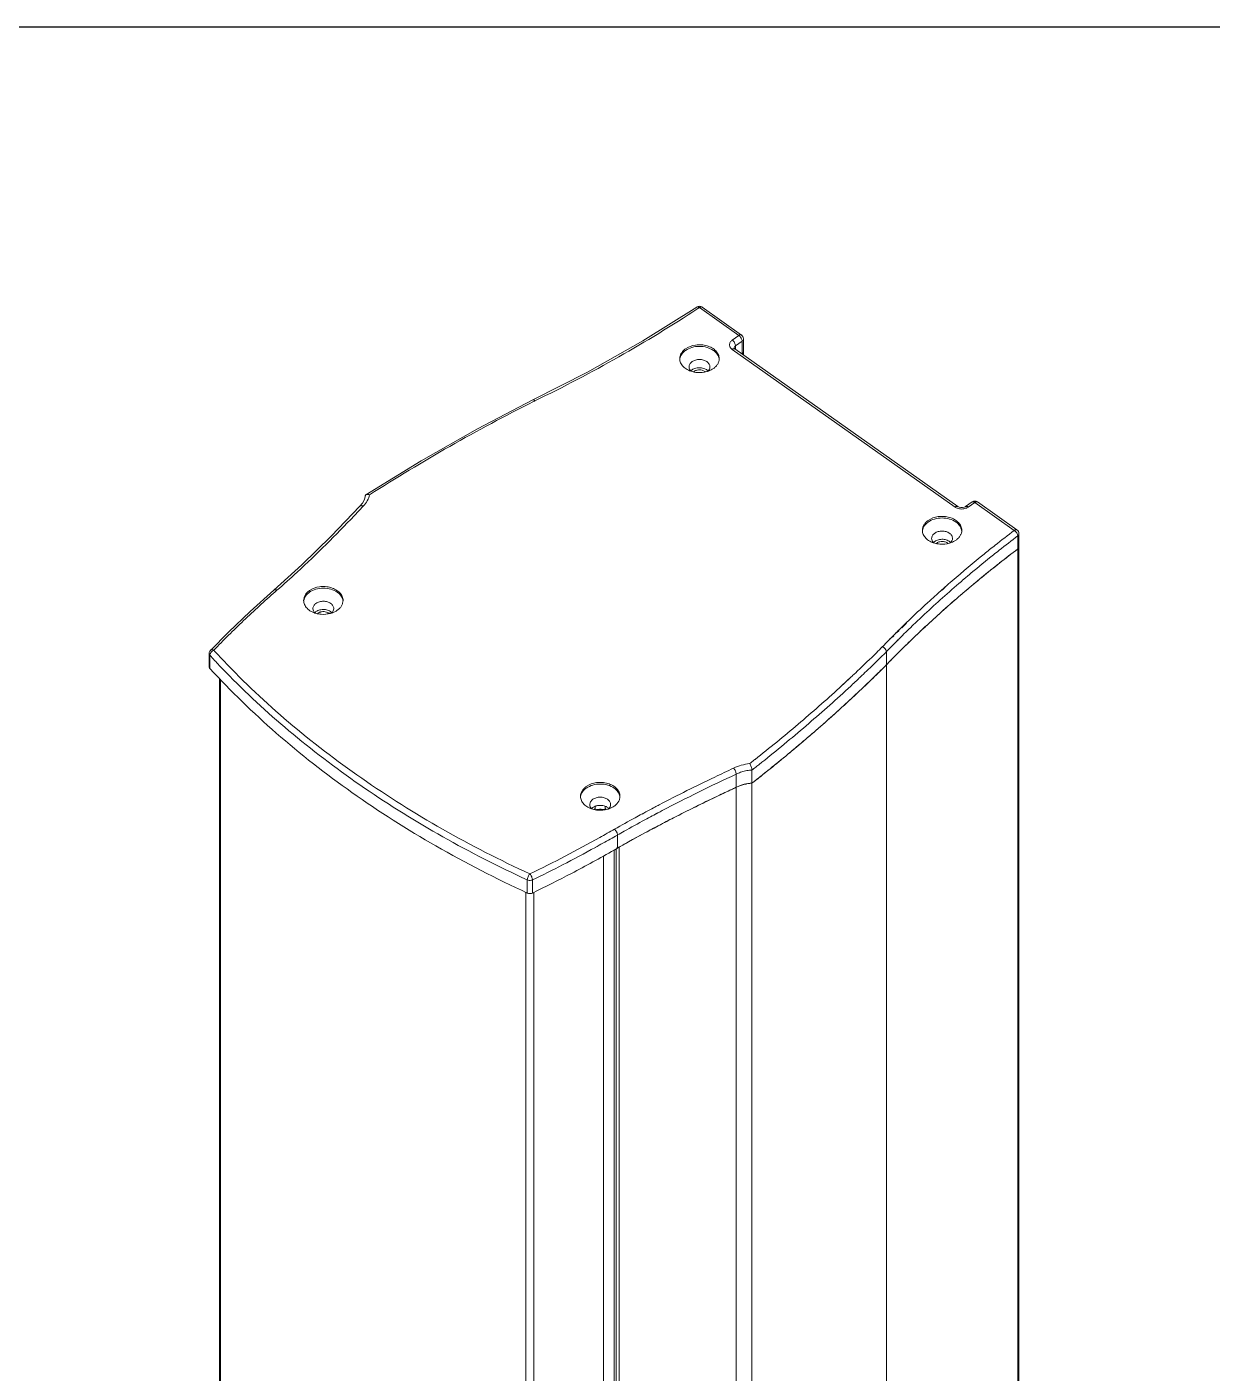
# Model space of a CAD drawing. Header units: millimetres. Extents: x 1177 to 2514, y 93 to 1038.
# Drawn here: x 1894 to 2175.2, y 719.1 to 1038.4 of the extents above; entities that cross this region are included whole.
import ezdxf

# ---------------------------------------------------------------- set-up
doc = ezdxf.new("R2010")
doc.units = ezdxf.units.MM
doc.header["$LTSCALE"] = 0.1
doc.layers.get('0').update_dxf_attribs({"lineweight": 13})
doc.layers.add('图框', color=7, linetype='Continuous')

# ---------------------------------------------------------------- blocks, each defined once
blk = doc.blocks.new('A4-H')
at = {"layer": '图框'}
blk.add_lwpolyline([(0, 210.021), (297, 210.021), (297, 0), (0, 0)], close=True, dxfattribs=at)

msp = doc.modelspace()

# ---------------------------------------------------------------- linework, layer by layer
for p, q in [((2052.92, 971.98), (2052.99, 972.01)), ((2052.92, 971.98), (2052.92, 971.98)), ((2053.16, 971.61), (2053.53, 971.84)), ((2053.16, 971.6), (2053.53, 971.84)), ((2062.89, 965.22), (2053.53, 971.84)), ((2054.16, 971.96), (2063.52, 965.34)), ((2061.33, 964.12), (2062.89, 965.22)), ((2063.99, 960.61), (2063.99, 964.45)), ((2114.22, 924.52), (2061.33, 961.92)), ((2061.79, 962.25), (2061.79, 962.25)), ((2061.97, 962.04), (2061.96, 962.04)), ((2061.97, 962.04), (2114.86, 924.64)), ((2063.66, 963.9), (2062.11, 962.8)), ((2062.11, 962.8), (2062.11, 961.94)), ((2063.66, 960.84), (2063.66, 963.9)), ((2014.03, 949.94), (2014.03, 949.94)), ((2014.21, 949.58), (2014.51, 949.73)), ((2014.22, 949.58), (2014.51, 949.73)), ((1972.97, 924.73), (1972.97, 924.73)), ((1973.37, 924.34), (1973.77, 924.76)), ((1973.38, 924.33), (1973.77, 924.76)), ((2116.7, 924.64), (2118.25, 925.74)), ((2118.89, 925.62), (2117.33, 924.52)), ((2128.25, 919), (2118.89, 925.62)), ((2119.52, 925.74), (2128.88, 919.12)), ((2129.06, 917.7), (2129.06, 914.58)), ((2129.35, 463.11), (2129.35, 918.23)), ((2129.06, 914.58), (2129.06, 462.58)), ((2129.32, 914.94), (2129.28, 914.84)), ((1952.57, 904.83), (1952.57, 904.83)), ((1952.92, 904.44), (1953.3, 904.78)), ((1952.92, 904.45), (1953.3, 904.78)), ((2111.42, 905.21), (2111.04, 904.87)), ((2111.88, 905.51), (2111.12, 904.83)), ((2111.8, 905.55), (2111.42, 905.21)), ((2117.19, 905.07), (2116.51, 904.5)), ((2117.19, 905.07), (2116.53, 904.49)), ((2117.44, 905.28), (2117.19, 905.07)), ((2117.45, 905.28), (2117.19, 905.07)), ((1965.38, 899.48), (1965.38, 899.17)), ((2099.56, 894.05), (2099.25, 893.74)), ((2099.63, 894.01), (2099.32, 893.71)), ((2100.43, 894.92), (2100.26, 894.75)), ((2100.9, 895.26), (2100.34, 894.71)), ((2100.81, 895.3), (2100.43, 894.92)), ((2101.89, 896.36), (2101.45, 895.93)), ((2102.7, 897.03), (2101.54, 895.89)), ((2102.19, 896.65), (2101.89, 896.36)), ((2102.62, 897.07), (2102.19, 896.65)), ((2103.25, 895.58), (2103.69, 896)), ((2103.26, 895.57), (2103.7, 896)), ((2107.14, 896.17), (2106.73, 895.79)), ((2100.32, 892.68), (2100.63, 893)), ((2100.34, 892.67), (2100.66, 892.99)), ((1937.2, 886.68), (1937.2, 889.79)), ((1937.38, 889.36), (1937.38, 886.25)), ((1937.5, 890.54), (1937.5, 890.54)), ((2097.89, 887.08), (2097.89, 890.19)), ((2097.89, 887.08), (2097.89, 435.08)), ((1939.65, 883.96), (1939.65, 435.44)), ((1939.93, 883.68), (1939.93, 435.02)), ((2087.25, 882.1), (2086.75, 881.66)), ((2087.25, 882.1), (2086.76, 881.65)), ((2089.53, 884.28), (2087.25, 882.1)), ((2087.77, 882.57), (2087.25, 882.1)), ((2088.36, 883.12), (2087.77, 882.57)), ((2088.16, 880.89), (2088.97, 881.65)), ((2088.16, 880.89), (2088.8, 881.48)), ((2088.93, 883.65), (2088.36, 883.12)), ((2088.8, 881.48), (2088.98, 881.64)), ((2089.58, 884.25), (2088.93, 883.65)), ((2088.59, 878.17), (2087.93, 877.59)), ((2088.74, 878.31), (2088.22, 877.83)), ((2088.74, 878.31), (2088.59, 878.17)), ((2088.22, 877.83), (2087.95, 877.58)), ((2078.12, 868.92), (2077.66, 868.53)), ((2065.71, 863.86), (2065.48, 863.67)), ((2065.71, 863.86), (2065.48, 863.67)), ((2066, 862.14), (2066.66, 862.67)), ((2066, 862.14), (2066.67, 862.67)), ((2066, 859.03), (2066, 862.14)), ((2067.6, 863.42), (2067.68, 863.49)), ((2067.61, 863.42), (2067.69, 863.48)), ((2062.26, 861.18), (2062.26, 858.07)), ((2066, 859.03), (2066, 407.03)), ((2062.26, 406.07), (2062.26, 858.07)), ((2028.84, 852.73), (2028.84, 853.26)), ((2031.18, 852.72), (2031.18, 853.26)), ((2042.95, 853.35), (2042.22, 852.98)), ((2042.66, 853.21), (2042.22, 852.98)), ((2042.94, 853.35), (2042.66, 853.21)), ((2040.32, 851.96), (2039.92, 851.74)), ((2040.34, 851.94), (2039.94, 851.72)), ((2040.6, 850.35), (2041.08, 850.61)), ((2040.62, 850.33), (2041.1, 850.6)), ((2042.71, 851.48), (2043.66, 851.97)), ((2042.71, 851.48), (2043.37, 851.83)), ((2043.37, 851.83), (2043.65, 851.98)), ((2034.1, 843.64), (2034.1, 846.75)), ((2033.28, 843.17), (2034.1, 843.64)), ((2033.28, 843.18), (2034.1, 843.64)), ((2033.28, 843.18), (2033.28, 392.22)), ((2033.75, 391.88), (2033.75, 843.44)), ((2034.49, 391.86), (2034.49, 843.86)), ((2030.77, 391.24), (2030.77, 841.79)), ((2012.7, 836.1), (2012.7, 832.99)), ((2013.92, 832.99), (2013.92, 836.11)), ((2012.33, 382.53), (2012.33, 833.17)), ((2014.22, 382.57), (2014.22, 833.14))]:
    msp.add_line(p, q)
for points in [[(2052.92, 971.98), (2040.15, 963.99), (2026.99, 956.54), (2014.03, 949.94)], [(2061.96, 962.04), (2061.92, 962.08), (2061.8, 962.2), (2061.79, 962.25), (2061.79, 962.25)], [(2014.03, 949.94), (2000.92, 943.1), (1987.52, 935.49), (1974.43, 927.44)], [(1974.22, 927.07), (1974.06, 926.36), (1973.57, 925.47), (1972.97, 924.73)], [(1972.97, 924.73), (1966.13, 917.6), (1959.19, 910.84), (1952.57, 904.83)], [(2116.7, 924.64), (2116.66, 924.62), (2116.37, 924.48), (2115.98, 924.4), (2115.55, 924.4), (2115.16, 924.49), (2114.86, 924.64)], [(1952.57, 904.83), (1946.94, 899.77), (1941.78, 894.88), (1937.5, 890.54)], [(2107.15, 896.16), (2106.85, 895.89), (2106.74, 895.78)], [(2078.12, 868.92), (2078, 868.81), (2077.66, 868.54)]]:
    msp.add_lwpolyline(points)
for centre, radius, start, end in [((2053.53, 971.06), 1.1, 54.7362, 123.3176), ((2062.89, 964.45), 1.1, 360, 54.7348), ((2053.47, 962.52), 6.09, 254.3342, 259.0225), ((2118.89, 924.85), 1.1, 54.7319, 125.2638), ((1742.19, 1140.12), 316.25, 316.5134, 316.9748), ((2115.66, 926.69), 2.61, 247.7195, 250.2005), ((2115.9, 926.69), 2.6, 289.8169, 292.283), ((2315.07, 673.37), 308.6, 127.2545, 128.3247), ((2310.69, 678.94), 299.99, 127.2611, 128.3227), ((2128.25, 918.23), 1.1, 360, 54.7341), ((2111.03, 921.82), 6.09, 254.3342, 259.0225), ((2310.47, 679.21), 299.64, 128.3227, 128.6513), ((2310.62, 675.92), 299.88, 127.2614, 128.2984), ((2297.53, 694.7), 280.99, 130.9164, 131.3759), ((2303.33, 687.79), 288.48, 130.4127, 130.7402), ((2292.36, 700.55), 273.18, 131.5877, 131.9451), ((1964.23, 905.17), 6.09, 254.3342, 259.0225), ((1966.05, 900.84), 1.52, 259.3517, 269.0982), ((2272.89, 721.55), 244.54, 133.8086, 134.1312), ((2290.64, 699.04), 269.31, 131.8485, 132.9495), ((2264.47, 730.12), 232.53, 134.9277, 135.172), ((2265.02, 729.04), 232.18, 134.4404, 135.0749), ((2267.68, 726.9), 237.07, 134.5196, 134.7377), ((2270.58, 723.39), 240.1, 134.1799, 134.4434), ((2280.58, 709.88), 254.53, 133.0795, 133.655), ((2259.54, 734.99), 225.6, 135.4557, 136.1017), ((2252.52, 741.38), 214.61, 135.6235, 136.0989), ((2262.11, 732.46), 229.2, 135.2807, 135.4563), ((2257.83, 736.2), 222.02, 135.1858, 135.625), ((1938.3, 889.79), 1.1, 136.454, 180), ((2078.66, 1019.41), 192.02, 222.6293, 223.6014), ((2079.54, 1020.59), 191.97, 222.6337, 223.6667), ((2255.63, 735.26), 218.94, 135.3024, 136.0942), ((2081.15, 1021.78), 195.46, 223.603, 224.6202), ((1872.44, 1116.46), 317.91, 313.0785, 313.2771), ((1874.83, 1113.92), 314.42, 313.2772, 313.4481), ((1873.67, 1115.08), 317.56, 313.2839, 313.4534), ((1866.52, 1122.7), 328.02, 312.7023, 313.2809), ((1831.36, 1159.16), 380.96, 308.3672, 310.2816), ((1823.07, 1173.15), 393.1, 308.1147, 308.3041), ((1831.45, 1162.12), 380.78, 308.1484, 308.33), ((1831.62, 1158.8), 380.52, 308.021, 308.3697), ((2250.98, 451.84), 447.92, 114.9182, 115.352), ((2247.48, 459.39), 439.6, 115.0939, 115.3607), ((2248.31, 457.63), 441.55, 114.9195, 115.094), ((2066.98, 848.05), 11.08, 107.6828, 108.57), ((2029.93, 858.71), 6.09, 254.3342, 259.0225), ((2029.87, 850.86), 2.9, 109.6906, 112.9248), ((2030.01, 850.29), 3.49, 83.6493, 96.2332), ((2030.04, 846.06), 6.79, 80.3008, 81.3484), ((2207.89, 540.72), 353.48, 117.9473, 118.2966), ((2213.36, 530.39), 365.17, 117.6264, 117.8191), ((2214.96, 527.13), 367.25, 117.6135, 117.8052), ((2232.53, 489.9), 405.63, 116.429, 117.2611), ((2208.36, 539.58), 353.16, 117.971, 118.2707), ((2216.44, 521.07), 370.55, 117.5914, 117.9717), ((2222.18, 510.08), 382.95, 117.2675, 117.5912), ((1829.58, 1205.67), 411.55, 299.1249, 299.6876), ((1836.48, 1193.29), 398.93, 299.1235, 299.694), ((1847.07, 1174.29), 377.17, 298.8121, 299.1234), ((2185.1, 578.71), 304.94, 119.0988, 119.598)]:
    msp.add_arc(centre, radius, start, end)
for points, knots in [([(2014.51, 949.73), (2021.26, 952.98), (2034.39, 959.87), (2047.04, 967.59), (2053.16, 971.6)], [0, 0, 0, 0, 0.505619, 1, 1, 1, 1]), ([(2052.99, 972.01), (2053.07, 972.04), (2053.22, 972.02), (2053.39, 971.94), (2053.48, 971.88), (2053.53, 971.84)], [0, 0, 0, 0, 0.443751, 0.712481, 1, 1, 1, 1]), ([(2053.53, 971.84), (2053.58, 971.88), (2053.7, 971.95), (2053.87, 972.01), (2054.03, 972.02), (2054.13, 971.99), (2054.16, 971.96)], [0, 0, 0, 0, 0.311765, 0.579995, 0.80431, 1, 1, 1, 1]), ([(2062.89, 965.22), (2062.94, 965.26), (2063.06, 965.33), (2063.23, 965.39), (2063.39, 965.4), (2063.48, 965.37), (2063.52, 965.34)], [0, 0, 0, 0, 0.311769, 0.58, 0.804314, 1, 1, 1, 1]), ([(2062.89, 965.22), (2063, 965.15), (2063.2, 964.96), (2063.44, 964.62), (2063.61, 964.26), (2063.66, 964.01), (2063.66, 963.9)], [0, 0, 0, 0, 0.253663, 0.524648, 0.782339, 1, 1, 1, 1]), ([(2063.66, 963.9), (2063.76, 963.96), (2063.92, 964.12), (2063.99, 964.34), (2063.99, 964.45)], [0, 0, 0, 0, 0.528923, 1, 1, 1, 1]), ([(2050.25, 962.06), (2050.04, 961.91), (2049.66, 961.59), (2049.22, 961.01), (2048.94, 960.38), (2048.88, 959.94), (2048.88, 959.72)], [0, 0, 0, 0, 0.273041, 0.528146, 0.768253, 1, 1, 1, 1]), ([(2048.91, 959.71), (2048.94, 959.9), (2049.05, 960.27), (2049.44, 960.99), (2049.9, 961.43), (2050.25, 961.67)], [0, 0, 0, 0, 0.232449, 0.474673, 1, 1, 1, 1]), ([(2058.23, 959.72), (2058.23, 959.89), (2058.19, 960.22), (2057.98, 960.87), (2057.45, 961.63), (2056.51, 962.34), (2055.33, 962.83), (2054.01, 963.06), (2052.24, 963), (2050.94, 962.55), (2050.25, 962.06)], [0, 0, 0, 0, 0.049921, 0.100886, 0.208885, 0.328501, 0.459328, 0.597675, 0.738038, 1, 1, 1, 1]), ([(2050.25, 961.67), (2050.7, 961.99), (2051.78, 962.48), (2053.55, 962.72), (2055.32, 962.48), (2056.4, 961.99), (2056.86, 961.67)], [0, 0, 0, 0, 0.240748, 0.500001, 0.759253, 1, 1, 1, 1]), ([(2056.86, 961.67), (2057.2, 961.43), (2057.67, 960.99), (2058.06, 960.27), (2058.17, 959.9), (2058.2, 959.71)], [0, 0, 0, 0, 0.525326, 0.76755, 1, 1, 1, 1]), ([(2061.33, 964.12), (2061.14, 963.99), (2060.89, 963.74), (2060.72, 963.33), (2060.67, 963.02), (2060.72, 962.71), (2060.89, 962.31), (2061.14, 962.06), (2061.33, 961.92)], [0, 0, 0, 0, 0.26327, 0.383809, 0.499986, 0.616159, 0.736689, 1, 1, 1, 1]), ([(2061.33, 964.12), (2061.44, 964.05), (2061.64, 963.86), (2061.89, 963.52), (2062.06, 963.16), (2062.11, 962.91), (2062.11, 962.8)], [0, 0, 0, 0, 0.242999, 0.52464, 0.791922, 1, 1, 1, 1]), ([(2061.96, 962.04), (2061.93, 962.07), (2061.83, 962.11), (2061.66, 962.09), (2061.49, 962.03), (2061.38, 961.96), (2061.33, 961.92)], [0, 0, 0, 0, 0.204566, 0.439186, 0.708145, 1, 1, 1, 1]), ([(2062.11, 962.8), (2062.01, 962.73), (2061.85, 962.57), (2061.79, 962.35), (2061.79, 962.25)], [0, 0, 0, 0, 0.528688, 1, 1, 1, 1]), ([(2063.7, 960.81), (2063.79, 960.88), (2063.93, 961.03), (2063.99, 961.24), (2063.99, 961.33)], [0, 0, 0, 0, 0.526275, 1, 1, 1, 1]), ([(2063.99, 961.33), (2063.99, 961.26), (2063.96, 961.15), (2063.92, 961.06), (2063.9, 961.04)], [0, 0, 0, 0, 0.74106, 1, 1, 1, 1]), ([(2048.88, 959.72), (2048.88, 959.56), (2048.91, 959.22), (2049.13, 958.56), (2049.67, 957.79), (2050.63, 957.08), (2051.41, 956.77), (2051.83, 956.65)], [0, 0, 0, 0, 0.108448, 0.219221, 0.45424, 0.714893, 1, 1, 1, 1]), ([(2051.8, 959.02), (2051.59, 958.87), (2051.31, 958.59), (2051.11, 958.13), (2051.08, 957.89), (2051.08, 957.78)], [0, 0, 0, 0, 0.526764, 0.767593, 1, 1, 1, 1]), ([(2055.3, 959.02), (2055.06, 959.19), (2054.49, 959.45), (2053.55, 959.57), (2052.62, 959.45), (2052.04, 959.19), (2051.8, 959.02)], [0, 0, 0, 0, 0.240757, 0.499999, 0.759242, 1, 1, 1, 1]), ([(2056.03, 957.78), (2056.03, 957.89), (2055.99, 958.13), (2055.79, 958.59), (2055.51, 958.87), (2055.3, 959.02)], [0, 0, 0, 0, 0.232407, 0.473237, 1, 1, 1, 1]), ([(2056.86, 957.39), (2057.07, 957.53), (2057.45, 957.86), (2057.89, 958.43), (2058.16, 959.06), (2058.23, 959.51), (2058.23, 959.72)], [0, 0, 0, 0, 0.273041, 0.528146, 0.768253, 1, 1, 1, 1]), ([(2063.9, 961.04), (2063.89, 961.01), (2063.82, 960.92), (2063.74, 960.84), (2063.66, 960.78)], [0, 0, 0, 0, 0.238568, 1, 1, 1, 1]), ([(2051.08, 957.78), (2051.08, 957.59), (2051.17, 957.2), (2051.41, 956.88), (2051.56, 956.74)], [0, 0, 0, 0, 0.478979, 1, 1, 1, 1]), ([(2051.51, 956.82), (2051.53, 956.85), (2051.62, 956.94), (2051.72, 957.02), (2051.8, 957.07)], [0, 0, 0, 0, 0.244603, 1, 1, 1, 1]), ([(2051.8, 957.07), (2052.07, 957.26), (2052.72, 957.54), (2053.77, 957.63), (2054.79, 957.41), (2055.37, 957.05), (2055.59, 956.83)], [0, 0, 0, 0, 0.245208, 0.509047, 0.767741, 1, 1, 1, 1]), ([(2053.04, 957.02), (2052.95, 957.01), (2052.63, 956.92), (2052.33, 956.75), (2052.15, 956.59)], [0, 0, 0, 0, 0.266273, 1, 1, 1, 1]), ([(2052.31, 956.54), (2052.56, 956.49), (2053.54, 956.36), (2054.56, 956.45), (2055.28, 956.65)], [0, 0, 0, 0, 0.250853, 1, 1, 1, 1]), ([(2054.5, 956.88), (2054.39, 956.93), (2053.92, 957.09), (2053.4, 957.1), (2053.04, 957.02)], [0, 0, 0, 0, 0.243331, 1, 1, 1, 1]), ([(2054.95, 956.59), (2054.92, 956.62), (2054.78, 956.74), (2054.62, 956.83), (2054.5, 956.88)], [0, 0, 0, 0, 0.239806, 1, 1, 1, 1]), ([(2055.28, 956.65), (2055.42, 956.69), (2055.98, 956.87), (2056.51, 957.14), (2056.86, 957.39)], [0, 0, 0, 0, 0.260323, 1, 1, 1, 1]), ([(2055.54, 956.74), (2055.69, 956.88), (2055.93, 957.2), (2056.03, 957.59), (2056.03, 957.78)], [0, 0, 0, 0, 0.52105, 1, 1, 1, 1]), ([(1975.28, 927.45), (1981.52, 931.44), (1994.31, 939.15), (2007.48, 946.21), (2014.21, 949.58)], [0, 0, 0, 0, 0.495562, 1, 1, 1, 1]), ([(2014.51, 949.73), (2014.47, 949.78), (2014.39, 949.85), (2014.26, 949.93), (2014.14, 949.97), (2014.06, 949.96), (2014.03, 949.94)], [0, 0, 0, 0, 0.327603, 0.600896, 0.819205, 1, 1, 1, 1]), ([(1973.77, 924.76), (1974.14, 925.15), (1974.79, 925.97), (1975.2, 926.96), (1975.28, 927.45)], [0, 0, 0, 0, 0.517388, 1, 1, 1, 1]), ([(1974.22, 927.07), (1974.22, 927.14), (1974.26, 927.29), (1974.37, 927.4), (1974.43, 927.44)], [0, 0, 0, 0, 0.504669, 1, 1, 1, 1]), ([(1974.43, 927.44), (1974.48, 927.47), (1974.64, 927.54), (1974.94, 927.55), (1975.16, 927.5), (1975.28, 927.45)], [0, 0, 0, 0, 0.21641, 0.582846, 1, 1, 1, 1]), ([(1972.97, 924.73), (1973.01, 924.77), (1973.12, 924.84), (1973.33, 924.88), (1973.55, 924.84), (1973.7, 924.79), (1973.77, 924.76)], [0, 0, 0, 0, 0.212894, 0.452043, 0.71895, 1, 1, 1, 1]), ([(2114.22, 924.52), (2114.28, 924.56), (2114.39, 924.63), (2114.56, 924.69), (2114.72, 924.71), (2114.82, 924.67), (2114.86, 924.64)], [0, 0, 0, 0, 0.292097, 0.5611, 0.79554, 1, 1, 1, 1]), ([(2114.22, 924.52), (2114.25, 924.5), (2114.4, 924.4), (2114.55, 924.33), (2114.67, 924.28)], [0, 0, 0, 0, 0.242732, 1, 1, 1, 1]), ([(2114.77, 924.24), (2115.09, 924.12), (2115.78, 924.01), (2116.46, 924.12), (2116.78, 924.24)], [0, 0, 0, 0, 0.500012, 1, 1, 1, 1]), ([(2116.7, 924.64), (2116.74, 924.67), (2116.83, 924.71), (2117, 924.69), (2117.17, 924.63), (2117.28, 924.56), (2117.33, 924.52)], [0, 0, 0, 0, 0.204459, 0.438899, 0.707902, 1, 1, 1, 1]), ([(2116.89, 924.28), (2116.93, 924.3), (2117.08, 924.36), (2117.23, 924.45), (2117.33, 924.52)], [0, 0, 0, 0, 0.25742, 1, 1, 1, 1]), ([(2118.25, 925.74), (2118.29, 925.77), (2118.38, 925.8), (2118.54, 925.79), (2118.72, 925.73), (2118.83, 925.66), (2118.89, 925.62)], [0, 0, 0, 0, 0.195978, 0.420222, 0.688361, 1, 1, 1, 1]), ([(2119.52, 925.74), (2119.49, 925.77), (2119.39, 925.8), (2119.23, 925.79), (2119.06, 925.73), (2118.95, 925.66), (2118.89, 925.62)], [0, 0, 0, 0, 0.195687, 0.420002, 0.688232, 1, 1, 1, 1]), ([(1953.3, 904.78), (1954.91, 906.2), (1961.23, 911.89), (1967.27, 917.87), (1971.63, 922.48)], [0, 0, 0, 0, 0.252997, 1, 1, 1, 1]), ([(2107.81, 921.36), (2107.6, 921.21), (2107.22, 920.89), (2106.77, 920.31), (2106.5, 919.68), (2106.44, 919.24), (2106.44, 919.02)], [0, 0, 0, 0, 0.273041, 0.528146, 0.768253, 1, 1, 1, 1]), ([(2106.47, 919.01), (2106.5, 919.2), (2106.6, 919.57), (2107, 920.28), (2107.46, 920.73), (2107.81, 920.97)], [0, 0, 0, 0, 0.232449, 0.474673, 1, 1, 1, 1]), ([(2115.79, 919.02), (2115.79, 919.19), (2115.75, 919.52), (2115.54, 920.17), (2115.01, 920.93), (2114.07, 921.64), (2112.89, 922.13), (2111.56, 922.36), (2109.8, 922.3), (2108.5, 921.85), (2107.81, 921.36)], [0, 0, 0, 0, 0.049921, 0.100886, 0.208885, 0.328501, 0.459328, 0.597675, 0.738038, 1, 1, 1, 1]), ([(2107.81, 920.97), (2108.26, 921.29), (2109.34, 921.78), (2111.11, 922.02), (2112.88, 921.78), (2113.96, 921.29), (2114.42, 920.97)], [0, 0, 0, 0, 0.240748, 0.500001, 0.759253, 1, 1, 1, 1]), ([(2114.42, 920.97), (2114.76, 920.73), (2115.23, 920.28), (2115.62, 919.57), (2115.72, 919.2), (2115.75, 919.01)], [0, 0, 0, 0, 0.525326, 0.76755, 1, 1, 1, 1]), ([(2106.44, 919.02), (2106.44, 918.86), (2106.47, 918.52), (2106.69, 917.86), (2107.23, 917.09), (2108.19, 916.38), (2108.97, 916.07), (2109.39, 915.95)], [0, 0, 0, 0, 0.108448, 0.219221, 0.45424, 0.714893, 1, 1, 1, 1]), ([(2109.36, 918.32), (2109.15, 918.17), (2108.87, 917.89), (2108.67, 917.43), (2108.64, 917.19), (2108.64, 917.08)], [0, 0, 0, 0, 0.526764, 0.767593, 1, 1, 1, 1]), ([(2108.64, 917.08), (2108.64, 916.89), (2108.73, 916.5), (2108.97, 916.18), (2109.12, 916.04)], [0, 0, 0, 0, 0.478979, 1, 1, 1, 1]), ([(2109.07, 916.12), (2109.09, 916.15), (2109.18, 916.24), (2109.28, 916.32), (2109.36, 916.37)], [0, 0, 0, 0, 0.244602, 1, 1, 1, 1]), ([(2112.86, 918.32), (2112.62, 918.49), (2112.05, 918.75), (2111.11, 918.87), (2110.17, 918.75), (2109.6, 918.49), (2109.36, 918.32)], [0, 0, 0, 0, 0.240757, 0.499999, 0.759242, 1, 1, 1, 1]), ([(2109.36, 916.37), (2109.63, 916.56), (2110.28, 916.84), (2111.33, 916.93), (2112.35, 916.71), (2112.93, 916.35), (2113.15, 916.13)], [0, 0, 0, 0, 0.245191, 0.509029, 0.767721, 1, 1, 1, 1]), ([(2112.05, 916.18), (2111.94, 916.23), (2111.48, 916.39), (2110.96, 916.4), (2110.59, 916.32)], [0, 0, 0, 0, 0.243331, 1, 1, 1, 1]), ([(2112.84, 915.95), (2112.98, 915.99), (2113.54, 916.17), (2114.06, 916.44), (2114.42, 916.69)], [0, 0, 0, 0, 0.260323, 1, 1, 1, 1]), ([(2113.59, 917.08), (2113.59, 917.19), (2113.55, 917.43), (2113.35, 917.89), (2113.07, 918.17), (2112.86, 918.32)], [0, 0, 0, 0, 0.232407, 0.473237, 1, 1, 1, 1]), ([(2113.1, 916.04), (2113.25, 916.18), (2113.49, 916.5), (2113.59, 916.89), (2113.59, 917.08)], [0, 0, 0, 0, 0.52105, 1, 1, 1, 1]), ([(2114.42, 916.69), (2114.63, 916.83), (2115, 917.16), (2115.45, 917.73), (2115.72, 918.36), (2115.79, 918.81), (2115.79, 919.02)], [0, 0, 0, 0, 0.273041, 0.528146, 0.768253, 1, 1, 1, 1]), ([(2128.88, 919.12), (2128.85, 919.15), (2128.76, 919.18), (2128.6, 919.17), (2128.42, 919.11), (2128.31, 919.04), (2128.25, 919)], [0, 0, 0, 0, 0.195682, 0.419994, 0.688227, 1, 1, 1, 1]), ([(2128.25, 919), (2128.36, 918.93), (2128.57, 918.75), (2128.83, 918.42), (2129, 918.05), (2129.06, 917.81), (2129.06, 917.7)], [0, 0, 0, 0, 0.244725, 0.526406, 0.792653, 1, 1, 1, 1]), ([(2129.06, 917.7), (2129.14, 917.76), (2129.29, 917.92), (2129.35, 918.13), (2129.35, 918.23)], [0, 0, 0, 0, 0.526902, 1, 1, 1, 1]), ([(2097.89, 887.08), (2100.17, 889.46), (2104.96, 894.2), (2112.54, 901.14), (2120.59, 907.99), (2126.19, 912.41), (2129.06, 914.58)], [0, 0, 0, 0, 0.237688, 0.485662, 0.740812, 1, 1, 1, 1]), ([(2110.59, 916.32), (2110.51, 916.31), (2110.19, 916.22), (2109.89, 916.05), (2109.71, 915.89)], [0, 0, 0, 0, 0.266273, 1, 1, 1, 1]), ([(2109.87, 915.84), (2110.12, 915.79), (2111.1, 915.66), (2112.12, 915.75), (2112.84, 915.95)], [0, 0, 0, 0, 0.250853, 1, 1, 1, 1]), ([(2112.51, 915.89), (2112.48, 915.92), (2112.34, 916.04), (2112.18, 916.13), (2112.05, 916.18)], [0, 0, 0, 0, 0.239806, 1, 1, 1, 1]), ([(2123.69, 915.47), (2122.82, 914.78), (2119.38, 912.03), (2116, 909.2), (2113.5, 907.04)], [0, 0, 0, 0, 0.251483, 1, 1, 1, 1]), ([(2116.31, 907.44), (2116.88, 907.93), (2119.2, 909.88), (2121.54, 911.8), (2123.32, 913.22)], [0, 0, 0, 0, 0.24859, 1, 1, 1, 1]), ([(2129.06, 914.58), (2129.14, 914.65), (2129.29, 914.81), (2129.35, 915.02), (2129.35, 915.11)], [0, 0, 0, 0, 0.526944, 1, 1, 1, 1]), ([(2129.28, 914.84), (2129.27, 914.81), (2129.21, 914.72), (2129.12, 914.64), (2129.06, 914.58)], [0, 0, 0, 0, 0.23897, 1, 1, 1, 1]), ([(2124.77, 911.26), (2124.14, 910.77), (2121.68, 908.81), (2119.24, 906.8), (2117.44, 905.28)], [0, 0, 0, 0, 0.251167, 1, 1, 1, 1]), ([(1938.3, 890.56), (1940.6, 892.98), (1945.39, 897.7), (1950.37, 902.21), (1952.92, 904.45)], [0, 0, 0, 0, 0.496325, 1, 1, 1, 1]), ([(1952.57, 904.83), (1952.61, 904.87), (1952.72, 904.92), (1952.91, 904.93), (1953.11, 904.88), (1953.23, 904.82), (1953.3, 904.78)], [0, 0, 0, 0, 0.209797, 0.446994, 0.714467, 1, 1, 1, 1]), ([(1961.01, 904.71), (1960.8, 904.57), (1960.42, 904.24), (1959.98, 903.67), (1959.7, 903.04), (1959.64, 902.59), (1959.64, 902.38)], [0, 0, 0, 0, 0.273041, 0.528146, 0.768253, 1, 1, 1, 1]), ([(1959.67, 902.37), (1959.7, 902.55), (1959.81, 902.92), (1960.2, 903.64), (1960.66, 904.08), (1961.01, 904.32)], [0, 0, 0, 0, 0.232449, 0.474673, 1, 1, 1, 1]), ([(1968.99, 902.38), (1968.99, 902.54), (1968.95, 902.87), (1968.74, 903.52), (1968.21, 904.28), (1967.27, 904.99), (1966.09, 905.48), (1964.77, 905.71), (1963, 905.65), (1961.7, 905.21), (1961.01, 904.71)], [0, 0, 0, 0, 0.049921, 0.100886, 0.208885, 0.328501, 0.459328, 0.597675, 0.738038, 1, 1, 1, 1]), ([(1961.01, 904.32), (1961.46, 904.65), (1962.54, 905.14), (1964.31, 905.37), (1966.08, 905.14), (1967.16, 904.65), (1967.62, 904.32)], [0, 0, 0, 0, 0.240748, 0.500001, 0.759253, 1, 1, 1, 1]), ([(1967.62, 904.32), (1967.96, 904.08), (1968.43, 903.64), (1968.82, 902.92), (1968.93, 902.55), (1968.96, 902.37)], [0, 0, 0, 0, 0.525326, 0.76755, 1, 1, 1, 1]), ([(2109.76, 903.74), (2109.24, 903.27), (2107.17, 901.39), (2105.12, 899.48), (2103.61, 898.03)], [0, 0, 0, 0, 0.251042, 1, 1, 1, 1]), ([(2103.69, 896), (2104.59, 896.88), (2108.31, 900.41), (2112.13, 903.84), (2115.06, 906.37)], [0, 0, 0, 0, 0.245027, 1, 1, 1, 1]), ([(2116.51, 904.5), (2116.04, 904.1), (2114.18, 902.5), (2112.33, 900.88), (2110.96, 899.66)], [0, 0, 0, 0, 0.251691, 1, 1, 1, 1]), ([(1959.64, 902.38), (1959.64, 902.21), (1959.67, 901.88), (1959.89, 901.22), (1960.43, 900.45), (1961.39, 899.73), (1962.17, 899.42), (1962.59, 899.3)], [0, 0, 0, 0, 0.108448, 0.219221, 0.45424, 0.714893, 1, 1, 1, 1]), ([(1962.56, 901.67), (1962.35, 901.52), (1962.07, 901.24), (1961.87, 900.78), (1961.84, 900.55), (1961.84, 900.43)], [0, 0, 0, 0, 0.526764, 0.767593, 1, 1, 1, 1]), ([(1961.84, 900.43), (1961.84, 900.24), (1961.93, 899.85), (1962.17, 899.53), (1962.32, 899.39)], [0, 0, 0, 0, 0.478979, 1, 1, 1, 1]), ([(1966.06, 901.67), (1965.82, 901.84), (1965.25, 902.1), (1964.31, 902.22), (1963.38, 902.1), (1962.8, 901.84), (1962.56, 901.67)], [0, 0, 0, 0, 0.240757, 0.499999, 0.759242, 1, 1, 1, 1]), ([(1966.79, 900.43), (1966.79, 900.55), (1966.75, 900.78), (1966.55, 901.24), (1966.27, 901.52), (1966.06, 901.67)], [0, 0, 0, 0, 0.232407, 0.473237, 1, 1, 1, 1]), ([(1966.3, 899.39), (1966.45, 899.53), (1966.69, 899.85), (1966.79, 900.24), (1966.79, 900.43)], [0, 0, 0, 0, 0.52105, 1, 1, 1, 1]), ([(1967.62, 900.04), (1967.83, 900.19), (1968.21, 900.51), (1968.65, 901.08), (1968.92, 901.71), (1968.99, 902.16), (1968.99, 902.38)], [0, 0, 0, 0, 0.273041, 0.528146, 0.768253, 1, 1, 1, 1]), ([(1962.27, 899.48), (1962.29, 899.5), (1962.38, 899.59), (1962.48, 899.67), (1962.56, 899.72)], [0, 0, 0, 0, 0.244603, 1, 1, 1, 1]), ([(1962.56, 899.72), (1962.83, 899.92), (1963.48, 900.19), (1964.53, 900.28), (1965.55, 900.07), (1966.13, 899.7), (1966.35, 899.48)], [0, 0, 0, 0, 0.245208, 0.509047, 0.767741, 1, 1, 1, 1]), ([(1963.9, 899.7), (1963.8, 899.68), (1963.45, 899.6), (1963.11, 899.42), (1962.92, 899.24)], [0, 0, 0, 0, 0.266923, 1, 1, 1, 1]), ([(1963.07, 899.19), (1963.32, 899.14), (1964.3, 899.01), (1965.32, 899.1), (1966.04, 899.3)], [0, 0, 0, 0, 0.250853, 1, 1, 1, 1]), ([(1965.38, 899.48), (1965.27, 899.53), (1964.81, 899.73), (1964.28, 899.76), (1963.9, 899.7)], [0, 0, 0, 0, 0.239765, 1, 1, 1, 1]), ([(1965.76, 899.34), (1965.73, 899.35), (1965.6, 899.38), (1965.47, 899.43), (1965.38, 899.48)], [0, 0, 0, 0, 0.258327, 1, 1, 1, 1]), ([(1966.04, 899.3), (1966.18, 899.34), (1966.74, 899.52), (1967.27, 899.79), (1967.62, 900.04)], [0, 0, 0, 0, 0.260323, 1, 1, 1, 1]), ([(2104.87, 894.03), (2104.46, 893.63), (2102.82, 892.06), (2101.2, 890.46), (2100, 889.25)], [0, 0, 0, 0, 0.252999, 1, 1, 1, 1]), ([(2096.98, 891.42), (2096.5, 890.93), (2094.54, 888.99), (2092.56, 887.07), (2091.06, 885.65)], [0, 0, 0, 0, 0.249131, 1, 1, 1, 1]), ([(2096.98, 891.42), (2097.11, 891.35), (2097.34, 891.2), (2097.63, 890.89), (2097.83, 890.55), (2097.89, 890.31), (2097.89, 890.19)], [0, 0, 0, 0, 0.262237, 0.533201, 0.78599, 1, 1, 1, 1]), ([(1937.38, 889.36), (1937.33, 889.42), (1937.24, 889.55), (1937.2, 889.71), (1937.2, 889.79)], [0, 0, 0, 0, 0.517317, 1, 1, 1, 1]), ([(1937.45, 889.69), (1937.44, 889.66), (1937.4, 889.56), (1937.38, 889.44), (1937.38, 889.36)], [0, 0, 0, 0, 0.269724, 1, 1, 1, 1]), ([(1937.65, 890.04), (1937.63, 890.01), (1937.55, 889.9), (1937.49, 889.78), (1937.45, 889.69)], [0, 0, 0, 0, 0.26084, 1, 1, 1, 1]), ([(1938.3, 890.56), (1938.23, 890.6), (1938.07, 890.66), (1937.85, 890.69), (1937.65, 890.65), (1937.54, 890.59), (1937.5, 890.54)], [0, 0, 0, 0, 0.300623, 0.565995, 0.794873, 1, 1, 1, 1]), ([(1937.95, 890.34), (1937.92, 890.32), (1937.81, 890.23), (1937.72, 890.12), (1937.65, 890.04)], [0, 0, 0, 0, 0.251812, 1, 1, 1, 1]), ([(1938.3, 890.56), (1938.27, 890.55), (1938.15, 890.49), (1938.03, 890.41), (1937.95, 890.34)], [0, 0, 0, 0, 0.241387, 1, 1, 1, 1]), ([(2013.3, 837.53), (2006.24, 840.78), (1992.59, 847.75), (1973.41, 859.78), (1956.01, 873.11), (1945.53, 882.94), (1940.67, 888.04)], [0, 0, 0, 0, 0.262127, 0.516413, 0.762417, 1, 1, 1, 1]), ([(2092.08, 884.55), (2092.58, 885.02), (2094.53, 886.88), (2096.46, 888.77), (2097.89, 890.19)], [0, 0, 0, 0, 0.253773, 1, 1, 1, 1]), ([(1937.2, 886.68), (1937.2, 886.6), (1937.24, 886.44), (1937.33, 886.31), (1937.38, 886.25)], [0, 0, 0, 0, 0.482628, 1, 1, 1, 1]), ([(1937.38, 886.25), (1942.35, 880.86), (1953.1, 870.44), (1971.1, 856.37), (1991.06, 843.7), (2005.32, 836.39), (2012.7, 832.99)], [0, 0, 0, 0, 0.237014, 0.48282, 0.737303, 1, 1, 1, 1]), ([(2012.7, 836.1), (2005.88, 839.24), (1992.68, 845.96), (1974.07, 857.49), (1957.11, 870.24), (1946.82, 879.63), (1942.02, 884.49)], [0, 0, 0, 0, 0.261598, 0.5157, 0.761886, 1, 1, 1, 1]), ([(2066, 859.03), (2068.88, 861.29), (2074.54, 865.85), (2082.75, 872.85), (2090.54, 879.91), (2095.5, 884.7), (2097.89, 887.08)], [0, 0, 0, 0, 0.258302, 0.513345, 0.761712, 1, 1, 1, 1]), ([(2097.89, 887.08), (2097.16, 886.35), (2094.16, 883.38), (2091.09, 880.47), (2088.74, 878.31)], [0, 0, 0, 0, 0.244307, 1, 1, 1, 1]), ([(2086.76, 881.65), (2083.55, 878.72), (2076.97, 872.94), (2070.19, 867.39), (2066.73, 864.66)], [0, 0, 0, 0, 0.496903, 1, 1, 1, 1]), ([(2067.69, 863.48), (2071.25, 866.29), (2078.17, 871.97), (2084.9, 877.9), (2088.16, 880.89)], [0, 0, 0, 0, 0.505803, 1, 1, 1, 1]), ([(2087.95, 877.58), (2087.15, 876.86), (2083.92, 873.92), (2080.63, 871.05), (2078.12, 868.92)], [0, 0, 0, 0, 0.24674, 1, 1, 1, 1]), ([(2061.66, 862.61), (2060.16, 861.91), (2054.24, 859.12), (2048.37, 856.2), (2044.03, 853.93)], [0, 0, 0, 0, 0.251424, 1, 1, 1, 1]), ([(2065.48, 863.67), (2064.8, 863.62), (2063.49, 863.36), (2062.25, 862.88), (2061.66, 862.61)], [0, 0, 0, 0, 0.509885, 1, 1, 1, 1]), ([(2062.26, 861.18), (2062.26, 861.29), (2062.22, 861.55), (2062.09, 861.93), (2061.9, 862.3), (2061.74, 862.52), (2061.66, 862.61)], [0, 0, 0, 0, 0.212226, 0.484934, 0.766294, 1, 1, 1, 1]), ([(2063.57, 861.7), (2063.98, 861.83), (2064.78, 862.04), (2065.6, 862.14), (2066, 862.14)], [0, 0, 0, 0, 0.523821, 1, 1, 1, 1]), ([(2066, 862.14), (2066, 862.27), (2065.96, 862.54), (2065.85, 862.94), (2065.69, 863.33), (2065.55, 863.57), (2065.48, 863.67)], [0, 0, 0, 0, 0.227248, 0.494976, 0.763073, 1, 1, 1, 1]), ([(2034.68, 855.92), (2034.68, 856.08), (2034.65, 856.41), (2034.44, 857.06), (2033.91, 857.83), (2032.97, 858.54), (2031.79, 859.03), (2030.46, 859.26), (2028.7, 859.2), (2027.4, 858.75), (2026.7, 858.26)], [0, 0, 0, 0, 0.049921, 0.100886, 0.208885, 0.328501, 0.459328, 0.597675, 0.738038, 1, 1, 1, 1]), ([(2044.73, 852.55), (2047.58, 854.04), (2053.39, 856.98), (2059.26, 859.79), (2062.26, 861.18)], [0, 0, 0, 0, 0.492599, 1, 1, 1, 1]), ([(2062.26, 861.18), (2062.37, 861.23), (2062.8, 861.42), (2063.24, 861.59), (2063.57, 861.7)], [0, 0, 0, 0, 0.253075, 1, 1, 1, 1]), ([(2062.26, 858.07), (2062.88, 858.36), (2064.1, 858.81), (2065.39, 859.02), (2066, 859.03)], [0, 0, 0, 0, 0.528538, 1, 1, 1, 1]), ([(2064.81, 858.9), (2064.71, 858.88), (2064.31, 858.8), (2063.91, 858.69), (2063.62, 858.6)], [0, 0, 0, 0, 0.243156, 1, 1, 1, 1]), ([(2066, 859.03), (2065.9, 859.03), (2065.5, 859.01), (2065.11, 858.96), (2064.81, 858.9)], [0, 0, 0, 0, 0.238838, 1, 1, 1, 1]), ([(2026.7, 858.26), (2026.49, 858.11), (2026.11, 857.79), (2025.67, 857.21), (2025.4, 856.58), (2025.33, 856.14), (2025.33, 855.92)], [0, 0, 0, 0, 0.273041, 0.528146, 0.768253, 1, 1, 1, 1]), ([(2025.33, 855.92), (2025.33, 855.76), (2025.37, 855.42), (2025.58, 854.76), (2026.13, 853.99), (2027.09, 853.28), (2027.87, 852.97), (2028.28, 852.85)], [0, 0, 0, 0, 0.108448, 0.219221, 0.45424, 0.714893, 1, 1, 1, 1]), ([(2025.36, 855.91), (2025.39, 856.1), (2025.5, 856.47), (2025.89, 857.18), (2026.36, 857.62), (2026.7, 857.87)], [0, 0, 0, 0, 0.232449, 0.474673, 1, 1, 1, 1]), ([(2026.7, 857.87), (2027.16, 858.19), (2028.24, 858.68), (2030.01, 858.92), (2031.78, 858.68), (2032.86, 858.19), (2033.31, 857.87)], [0, 0, 0, 0, 0.240748, 0.500001, 0.759253, 1, 1, 1, 1]), ([(2031.76, 855.21), (2031.52, 855.38), (2030.94, 855.64), (2030.01, 855.77), (2029.07, 855.64), (2028.5, 855.38), (2028.26, 855.21)], [0, 0, 0, 0, 0.240757, 0.499999, 0.759242, 1, 1, 1, 1]), ([(2033.31, 857.87), (2033.66, 857.62), (2034.12, 857.18), (2034.51, 856.47), (2034.62, 856.1), (2034.65, 855.91)], [0, 0, 0, 0, 0.525326, 0.76755, 1, 1, 1, 1]), ([(2033.31, 853.58), (2033.52, 853.73), (2033.9, 854.05), (2034.34, 854.63), (2034.62, 855.26), (2034.68, 855.7), (2034.68, 855.92)], [0, 0, 0, 0, 0.273041, 0.528146, 0.768253, 1, 1, 1, 1]), ([(2044.81, 849.48), (2045.97, 850.09), (2050.73, 852.54), (2055.54, 854.9), (2059.19, 856.63)], [0, 0, 0, 0, 0.244619, 1, 1, 1, 1]), ([(2059.19, 856.63), (2058.59, 856.34), (2056.18, 855.19), (2053.78, 854.02), (2051.99, 853.13)], [0, 0, 0, 0, 0.25191, 1, 1, 1, 1]), ([(2063.46, 858.55), (2063.36, 858.51), (2062.95, 858.37), (2062.56, 858.21), (2062.26, 858.07)], [0, 0, 0, 0, 0.246673, 1, 1, 1, 1]), ([(2028.26, 855.21), (2028.05, 855.06), (2027.77, 854.78), (2027.57, 854.33), (2027.53, 854.09), (2027.53, 853.98)], [0, 0, 0, 0, 0.526764, 0.767593, 1, 1, 1, 1]), ([(2027.53, 853.98), (2027.53, 853.79), (2027.63, 853.4), (2027.87, 853.08), (2028.02, 852.94)], [0, 0, 0, 0, 0.478979, 1, 1, 1, 1]), ([(2027.97, 853.02), (2027.99, 853.04), (2028.08, 853.13), (2028.18, 853.21), (2028.26, 853.27)], [0, 0, 0, 0, 0.244603, 1, 1, 1, 1]), ([(2028.26, 853.27), (2028.29, 853.29), (2028.45, 853.4), (2028.61, 853.48), (2028.74, 853.53)], [0, 0, 0, 0, 0.242576, 1, 1, 1, 1]), ([(2028.84, 853.26), (2028.84, 853.18), (2028.81, 853.06), (2028.76, 852.97), (2028.74, 852.94)], [0, 0, 0, 0, 0.739662, 1, 1, 1, 1]), ([(2028.77, 852.73), (2029.01, 852.69), (2030, 852.55), (2031.02, 852.65), (2031.73, 852.85)], [0, 0, 0, 0, 0.250853, 1, 1, 1, 1]), ([(2031.06, 852.77), (2030.51, 852.85), (2029.75, 852.88), (2029.01, 852.78), (2028.83, 852.75)], [0, 0, 0, 0, 0.75068, 1, 1, 1, 1]), ([(2028.89, 853.59), (2028.95, 853.61), (2029.19, 853.69), (2029.44, 853.74), (2029.63, 853.76)], [0, 0, 0, 0, 0.245522, 1, 1, 1, 1]), ([(2030.39, 853.76), (2030.47, 853.75), (2030.77, 853.71), (2031.07, 853.62), (2031.28, 853.53)], [0, 0, 0, 0, 0.255884, 1, 1, 1, 1]), ([(2031.41, 852.79), (2031.37, 852.82), (2031.25, 852.95), (2031.18, 853.13), (2031.18, 853.26)], [0, 0, 0, 0, 0.270172, 1, 1, 1, 1]), ([(2031.28, 853.53), (2031.35, 853.5), (2031.63, 853.37), (2031.89, 853.19), (2032.05, 853.02)], [0, 0, 0, 0, 0.263384, 1, 1, 1, 1]), ([(2031.73, 852.85), (2031.88, 852.89), (2032.43, 853.07), (2032.96, 853.33), (2033.31, 853.58)], [0, 0, 0, 0, 0.260323, 1, 1, 1, 1]), ([(2032.48, 853.98), (2032.48, 854.09), (2032.45, 854.33), (2032.25, 854.78), (2031.97, 855.06), (2031.76, 855.21)], [0, 0, 0, 0, 0.232407, 0.473237, 1, 1, 1, 1]), ([(2032, 852.94), (2032.15, 853.08), (2032.39, 853.4), (2032.48, 853.79), (2032.48, 853.98)], [0, 0, 0, 0, 0.52105, 1, 1, 1, 1]), ([(2039.92, 851.74), (2039.37, 851.44), (2037.19, 850.26), (2035.02, 849.05), (2033.41, 848.13)], [0, 0, 0, 0, 0.250713, 1, 1, 1, 1]), ([(2034.1, 846.75), (2034.63, 847.05), (2036.78, 848.27), (2038.95, 849.46), (2040.6, 850.35)], [0, 0, 0, 0, 0.244904, 1, 1, 1, 1]), ([(2034.1, 843.64), (2034.96, 844.13), (2038.5, 846.12), (2042.08, 848.05), (2044.81, 849.48)], [0, 0, 0, 0, 0.242305, 1, 1, 1, 1]), ([(2029.89, 846.15), (2027.18, 844.64), (2021.7, 841.67), (2016.13, 838.87), (2013.3, 837.53)], [0, 0, 0, 0, 0.49734, 1, 1, 1, 1]), ([(2034.1, 846.75), (2034.1, 846.86), (2034.06, 847.11), (2033.91, 847.49), (2033.69, 847.84), (2033.5, 848.05), (2033.41, 848.13)], [0, 0, 0, 0, 0.210254, 0.480462, 0.761966, 1, 1, 1, 1]), ([(2042.64, 848.33), (2042.14, 848.07), (2040.19, 847.02), (2038.25, 845.96), (2036.8, 845.16)], [0, 0, 0, 0, 0.253999, 1, 1, 1, 1]), ([(2013.92, 836.11), (2016.33, 837.25), (2021.34, 839.75), (2026.28, 842.39), (2028.85, 843.81)], [0, 0, 0, 0, 0.47662, 1, 1, 1, 1]), ([(2013.92, 832.99), (2017.03, 834.47), (2023.54, 837.76), (2029.93, 841.27), (2033.28, 843.17)], [0, 0, 0, 0, 0.472293, 1, 1, 1, 1]), ([(2034.49, 843.86), (2034.45, 843.84), (2034.29, 843.77), (2034.11, 843.76), (2033.98, 843.79)], [0, 0, 0, 0, 0.239438, 1, 1, 1, 1]), ([(2012.7, 836.1), (2012.7, 836.22), (2012.74, 836.47), (2012.87, 836.85), (2013.06, 837.21), (2013.22, 837.43), (2013.3, 837.53)], [0, 0, 0, 0, 0.222151, 0.4851, 0.755956, 1, 1, 1, 1]), ([(2013.92, 836.11), (2013.92, 836.22), (2013.88, 836.47), (2013.75, 836.85), (2013.55, 837.22), (2013.39, 837.44), (2013.3, 837.53)], [0, 0, 0, 0, 0.212012, 0.484455, 0.765832, 1, 1, 1, 1]), ([(2013.92, 836.11), (2013.83, 836.06), (2013.43, 835.93), (2012.99, 835.97), (2012.7, 836.1)], [0, 0, 0, 0, 0.24702, 1, 1, 1, 1]), ([(2012.7, 832.99), (2012.79, 832.95), (2013.19, 832.82), (2013.64, 832.86), (2013.92, 832.99)], [0, 0, 0, 0, 0.24775, 1, 1, 1, 1])]:
    msp.add_open_spline(points, degree=3, knots=knots)
for points in [[(2129.35, 915.11), (2129.35, 915.06), (2129.34, 915), (2129.32, 914.94)], [(2028.74, 852.94), (2028.7, 852.88), (2028.66, 852.83), (2028.61, 852.79)], [(2028.76, 853.54), (2028.76, 853.54), (2028.77, 853.53), (2028.77, 853.53)], [(2028.77, 853.53), (2028.81, 853.44), (2028.84, 853.35), (2028.84, 853.26)], [(2031.18, 853.26), (2031.18, 853.35), (2031.21, 853.44), (2031.25, 853.53)], [(2031.25, 853.53), (2031.25, 853.53), (2031.25, 853.54), (2031.26, 853.54)]]:
    msp.add_open_spline(points, degree=3)

# ---------------------------------------------------------------- block references
at = {"layer": '图框', "xscale": 4.49946432, "yscale": 4.49946432, "zscale": 4.49946432}
msp.add_blockref('A4-H', (1177.46, 93.43), dxfattribs=at)

doc.saveas('drawing.dxf')
